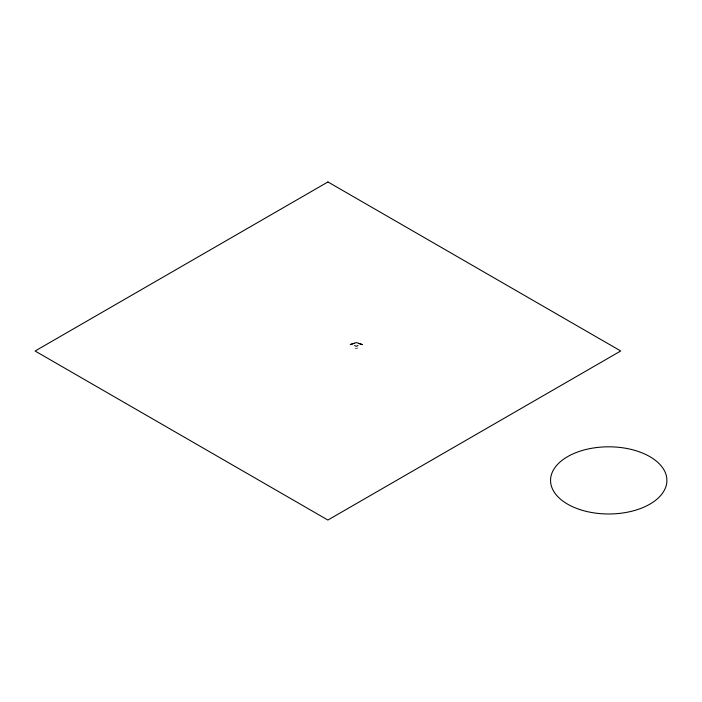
<?xml version="1.0" encoding="UTF-8"?>
<svg xmlns="http://www.w3.org/2000/svg" width="702" height="702" viewBox="0 0 702 702"><rect width="100%" height="100%" fill="white"/><g stroke="black" fill="none" stroke-linecap="round" stroke-linejoin="round"><path stroke-width="0.53" stroke-dasharray="3.51 2.63" d="M357.985 347.78L356.291 348.762L354.598 347.78"/><path stroke-width="1.05" d="M357.985 345.489L356.291 346.367L354.598 345.489M354.08 343.322L350.245 344.594L356.291 342.567L362.337 344.594L358.503 343.322M327.939 181.95L35.1 351.018L327.878 520.05L620.726 350.982L327.939 181.95M579.641 509.485A58.178 33.591 0 0 0 666.9 480.396A58.178 33.591 0 0 0 579.641 451.307A58.178 33.591 0 0 0 579.641 509.485"/></g></svg>
